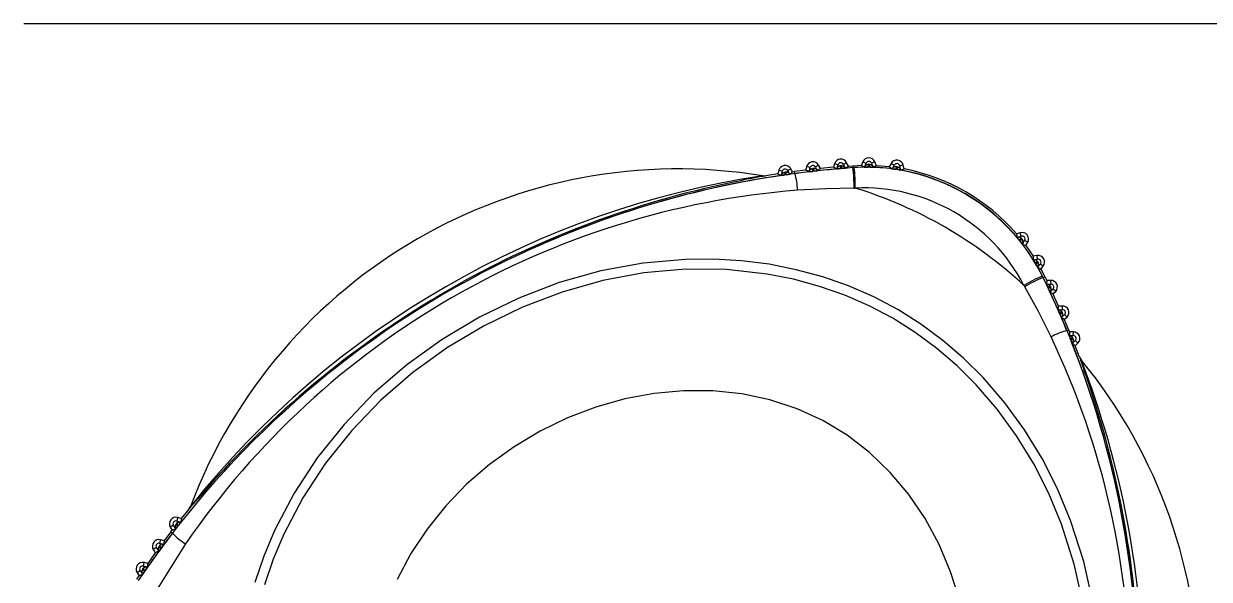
# Model space of a CAD drawing. Extents: x 527 to 611, y 788 to 934.
# Drawn here: x 559.855 to 564.849, y 810.654 to 812.993 of the extents above; entities that cross this region are included whole.
import ezdxf

# ---------------------------------------------------------------- set-up
doc = ezdxf.new("R2010")
doc.units = 0
doc.header["$MEASUREMENT"] = 0
doc.layers.add('1', color=4, linetype='Continuous')
doc.layers.add('BDIM_YELLOW', color=2, linetype='Continuous')

# ---------------------------------------------------------------- blocks, each defined once
blk = doc.blocks.new('DV')
at = {"layer": '1', "color": 4, "linetype": 'Continuous'}
for p, q in [((0.5559, 2.2005), (0.5413, 2.2047)), ((0.5919, 2.2106), (0.5786, 2.2032)), ((0.6543, 2.202), (0.5997, 2.1966)), ((0.6735, 2.2124), (0.6591, 2.217)), ((0.6833, 2.1965), (0.6862, 2.206)), ((0.7126, 2.1987), (0.6859, 2.1964)), ((0.6862, 2.206), (0.6907, 2.1971)), ((0.6965, 2.2144), (0.7098, 2.2213)), ((0.7024, 2.2017), (0.7041, 2.1983)), ((0.7041, 2.1983), (0.7172, 2.2072)), ((0.7172, 2.2072), (0.7098, 2.2213)), ((0.7172, 2.2072), (0.7354, 2.2085)), ((0.7354, 2.2085), (0.7718, 2.2103)), ((0.7354, 2.2085), (0.7359, 2.2005)), ((0.7414, 2.2009), (0.7359, 2.2005)), ((0.7779, 2.225), (0.7718, 2.2103)), ((0.7718, 2.2103), (0.7856, 2.2027)), ((0.7779, 2.225), (0.7918, 2.2192)), ((0.7856, 2.2027), (0.7869, 2.2061)), ((0.8001, 2.2026), (0.8039, 2.2117)), ((0.8076, 2.2025), (0.8001, 2.2026)), ((0.8039, 2.2117), (0.8076, 2.2025)), ((0.8289, 2.2247), (0.815, 2.2191)), ((0.8211, 2.2023), (0.8197, 2.2059)), ((0.835, 2.2095), (0.8895, 2.205)), ((0.9101, 2.211), (0.8971, 2.2184)), ((0.9036, 2.1985), (0.902, 2.1956)), ((0.9165, 2.1934), (0.9213, 2.2019)), ((0.9213, 2.2019), (0.9236, 2.1923)), ((0.9478, 2.2114), (0.9333, 2.2078)), ((0.3568, 2.1657), (0.3696, 2.1657)), ((0.42, 2.1737), (0.3696, 2.1657)), ((0.424, 2.1891), (0.42, 2.1737)), ((0.4388, 2.1852), (0.424, 2.1891)), ((0.4357, 2.171), (0.435, 2.1679)), ((0.4475, 2.169), (0.4375, 2.1674)), ((0.452, 2.1789), (0.4566, 2.1708)), ((0.469, 2.1724), (0.459, 2.1708)), ((0.4612, 2.1884), (0.4744, 2.1961)), ((0.4681, 2.1755), (0.4696, 2.1728)), ((0.4824, 2.1826), (0.4907, 2.1837)), ((0.4918, 2.1757), (0.4907, 2.1837)), ((0.537, 2.1896), (0.4908, 2.1837)), ((0.5665, 2.1849), (0.4918, 2.1757)), ((0.5526, 2.1867), (0.5517, 2.1834)), ((0.5665, 2.1849), (0.569, 2.1942)), ((0.5735, 2.1857), (0.5665, 2.1849)), ((0.569, 2.1942), (0.5735, 2.1857)), ((0.6833, 2.1965), (0.5735, 2.1857)), ((0.6907, 2.1971), (0.6833, 2.1965)), ((0.9236, 2.1923), (0.9165, 2.1934)), ((0.9371, 2.1902), (0.9362, 2.194)), ((0.7414, 2.1143), (0.7463, 2.1143)), ((1.4412, 1.9265), (1.4254, 1.922)), ((1.432, 1.9078), (1.4282, 1.9066)), ((1.4463, 1.8988), (1.4368, 1.896)), ((1.4453, 1.9122), (1.4412, 1.9265)), ((1.4412, 1.8905), (1.4463, 1.8988)), ((1.4412, 1.8905), (1.4368, 1.896)), ((1.4504, 1.879), (1.4521, 1.8818)), ((1.4726, 1.8861), (1.4597, 1.8936)), ((1.4648, 1.8728), (1.496, 1.8279)), ((1.5006, 1.8129), (1.4967, 1.8122)), ((1.5135, 1.802), (1.5036, 1.8006)), ((1.5074, 1.7942), (1.5036, 1.8006)), ((1.5074, 1.7942), (1.5135, 1.802)), ((1.5143, 1.8154), (1.5122, 1.8302)), ((1.5171, 1.7846), (1.5148, 1.7817)), ((1.5148, 1.7817), (1.5282, 1.7735)), ((1.526, 1.7953), (1.5379, 1.7862)), ((1.5282, 1.7735), (1.5449, 1.7411)), ((1.4566, 1.7047), (1.4599, 1.699)), ((1.5377, 1.7376), (1.5345, 1.7442)), ((1.5377, 1.7376), (1.5449, 1.7411)), ((1.5574, 1.6967), (1.5377, 1.7376)), ((1.5449, 1.7411), (1.5529, 1.7247)), ((1.5575, 1.6958), (1.5482, 1.7157)), ((1.5529, 1.7247), (1.5517, 1.7089)), ((1.5517, 1.7089), (1.5556, 1.7091)), ((1.5688, 1.7254), (1.5695, 1.7103)), ((1.5674, 1.6973), (1.5574, 1.6967)), ((1.5605, 1.69), (1.5574, 1.6967)), ((1.5614, 1.6874), (1.5575, 1.6958)), ((1.5605, 1.69), (1.5674, 1.6973)), ((1.6061, 1.5896), (1.5605, 1.69)), ((1.5669, 1.6768), (1.5695, 1.6795)), ((1.5904, 1.6793), (1.5793, 1.6895)), ((1.6025, 1.6176), (1.5798, 1.6676)), ((1.6044, 1.6019), (1.6009, 1.6018)), ((1.6184, 1.6179), (1.6025, 1.6176)), ((1.6187, 1.6027), (1.6184, 1.6179)), ((1.6158, 1.5898), (1.6061, 1.5896)), ((1.609, 1.583), (1.6061, 1.5896)), ((1.609, 1.583), (1.6158, 1.5898)), ((1.6383, 1.5138), (1.609, 1.583)), ((1.615, 1.5695), (1.6174, 1.5719)), ((1.6386, 1.5711), (1.6277, 1.5817)), ((1.6458, 1.5168), (1.6277, 1.5599)), ((1.6458, 1.5168), (1.6383, 1.5138)), ((1.6511, 1.4824), (1.6383, 1.5138)), ((1.6458, 1.5168), (1.649, 1.5091)), ((1.6646, 1.4936), (1.6647, 1.5089)), ((1.6469, 1.4931), (1.65, 1.4932)), ((1.6517, 1.4808), (1.6511, 1.4824)), ((1.661, 1.4809), (1.6517, 1.4808)), ((1.6543, 1.4744), (1.6517, 1.4808)), ((1.6543, 1.4744), (1.661, 1.4809)), ((1.655, 1.4727), (1.6543, 1.4744)), ((1.6623, 1.4628), (1.6599, 1.4606)), ((1.6908, 1.4029), (1.6725, 1.4506)), ((1.6838, 1.4617), (1.6731, 1.4727)), ((1.6908, 1.4029), (1.6972, 1.3918)), ((-2.0604, 0.7628), (-2.0925, 0.7231)), ((-2.0604, 0.7628), (-2.054, 0.7739)), ((-2.054, 0.7739), (-2.0512, 0.7771)), ((-2.1078, 0.7274), (-2.1119, 0.7126)), ((-2.0925, 0.7231), (-2.1078, 0.7274)), ((-2.0949, 0.7072), (-2.098, 0.7082)), ((-2.1301, 0.6619), (-2.1754, 0.6018)), ((-2.1365, 0.6669), (-2.1647, 0.6297)), ((-2.1258, 0.6947), (-2.1391, 0.6872)), ((-2.1391, 0.6872), (-2.1314, 0.6735)), ((-2.1365, 0.6669), (-2.1314, 0.6735)), ((-2.1365, 0.6669), (-2.1301, 0.6619)), ((-2.113, 0.698), (-2.1082, 0.6901)), ((-2.1973, 0.6005), (-2.2103, 0.5927)), ((-2.0743, 0.6166), (-2.2012, 0.4147)), ((-2.1754, 0.6018), (-2.1847, 0.6044)), ((-2.1847, 0.6044), (-2.1796, 0.5962)), ((-2.18, 0.6335), (-2.1837, 0.6188)), ((-2.1754, 0.6018), (-2.1796, 0.5962)), ((-2.1667, 0.6139), (-2.17, 0.6148)), ((-2.1796, 0.5962), (-2.2438, 0.5066)), ((-2.2022, 0.579), (-2.2341, 0.5343)), ((-2.2786, 0.4959), (-2.2659, 0.504)), ((-2.248, 0.5005), (-2.2737, 0.4629)), ((-2.2536, 0.5087), (-2.248, 0.5005)), ((-2.2496, 0.5377), (-2.2528, 0.5229)), ((-2.2416, 0.5092), (-2.2489, 0.4987)), ((-2.2438, 0.5066), (-2.248, 0.5005)), ((-2.2356, 0.5186), (-2.2393, 0.5194)), ((-2.2803, 0.4674), (-2.2701, 0.4825)), ((-2.2701, 0.4825), (-2.2558, 0.4894)), ((-2.2489, 0.4987), (-2.2595, 0.4836)), ((-2.2558, 0.4894), (-2.258, 0.4926))]:
    blk.add_line(p, q, dxfattribs=at)
at = {"layer": '1', "color": 3, "linetype": 'Continuous'}
blk.add_line((1.5345, 1.7442), (1.5256, 1.7615), dxfattribs=at)
at = {"layer": '1', "color": 4, "linetype": 'Continuous', "flags": 128}
for points in [[(0.5413, 2.2047), (0.5389, 2.1962), (0.537, 2.1896)], [(0.5997, 2.1966), (0.5953, 2.2044), (0.5919, 2.2106)], [(0.6591, 2.217), (0.6564, 2.2086), (0.6543, 2.202)], [(0.6698, 2.199), (0.6692, 2.197), (0.6687, 2.1954)], [(0.6862, 2.206), (0.6842, 2.206), (0.6819, 2.2061), (0.6768, 2.2053), (0.6725, 2.2029), (0.6698, 2.199)], [(0.6961, 2.2063), (0.6914, 2.2068), (0.6862, 2.206)], [(0.7024, 2.2017), (0.6999, 2.2046), (0.6961, 2.2063)], [(0.8039, 2.2117), (0.8019, 2.2119), (0.7997, 2.2121), (0.7945, 2.2119), (0.79, 2.2098), (0.7869, 2.2061)], [(0.8138, 2.2111), (0.8091, 2.212), (0.8039, 2.2117)], [(0.835, 2.2095), (0.8316, 2.218), (0.8289, 2.2247)], [(0.8971, 2.2184), (0.8928, 2.2109), (0.8895, 2.205)], [(0.8895, 2.205), (0.8958, 2.2003), (0.902, 2.1956)], [(0.9362, 2.194), (0.9343, 2.1976), (0.9309, 2.2008), (0.9264, 2.2031), (0.921, 2.2044), (0.9159, 2.2046), (0.9104, 2.2036), (0.909, 2.2031), (0.9068, 2.2019), (0.905, 2.2004), (0.9036, 2.1985)], [(0.9213, 2.2019), (0.9194, 2.2023), (0.9172, 2.2028), (0.912, 2.2033), (0.9072, 2.2018), (0.9036, 2.1985)], [(0.9311, 2.1999), (0.9266, 2.2015), (0.9213, 2.2019)], [(0.9518, 2.1954), (0.9496, 2.2044), (0.9478, 2.2114)], [(0.3602, 2.1653), (0.3593, 2.1652), (0.3518, 2.1648)], [(0.452, 2.1789), (0.45, 2.1788), (0.4477, 2.1788), (0.4425, 2.1778), (0.4382, 2.1751), (0.4357, 2.171)], [(0.4617, 2.1797), (0.457, 2.1799), (0.452, 2.1789)], [(0.4681, 2.1755), (0.4655, 2.1781), (0.4617, 2.1797)], [(0.4696, 2.1728), (0.476, 2.1777), (0.4824, 2.1826)], [(0.4824, 2.1826), (0.4779, 2.1902), (0.4744, 2.1961)], [(0.569, 2.1942), (0.567, 2.1942), (0.5647, 2.1942), (0.5595, 2.1933), (0.5552, 2.1907), (0.5526, 2.1867)], [(0.5787, 2.1948), (0.5741, 2.1951), (0.569, 2.1942)], [(0.5851, 2.1904), (0.5825, 2.1931), (0.5787, 2.1948)], [(0.5868, 2.1873), (0.5858, 2.1891), (0.5851, 2.1904)], [(0.9371, 2.1902), (0.9444, 2.1928), (0.9518, 2.1954)], [(0.7414, 2.1143), (0.6222, 2.1119), (0.503, 2.1053)], [(1.4254, 1.922), (1.4268, 1.9143), (1.4282, 1.9066)], [(1.4521, 1.8818), (1.4533, 1.8856), (1.4531, 1.8903), (1.4515, 1.8951), (1.4486, 1.8998), (1.4447, 1.9038), (1.4403, 1.9066), (1.4366, 1.908), (1.4345, 1.9082), (1.432, 1.9078)], [(1.4525, 1.8902), (1.4501, 1.8947), (1.4463, 1.8988)], [(1.4504, 1.879), (1.4576, 1.8759), (1.4648, 1.8728)], [(1.4648, 1.8728), (1.4692, 1.8803), (1.4726, 1.8861)], [(1.7481, 0.365), (1.7084, 0.5429), (1.653, 0.7154), (1.5978, 0.8483), (1.533, 0.9756), (1.459, 1.0966), (1.3761, 1.2105), (1.2849, 1.3164), (1.2026, 1.398), (1.1151, 1.4732), (1.0226, 1.5416), (0.9253, 1.6027), (0.8238, 1.6564), (0.7183, 1.7023), (0.6094, 1.7405), (0.4976, 1.7709), (0.3833, 1.7935), (0.2671, 1.8081), (0.1495, 1.815), (0.0309, 1.8141), (-0.1476, 1.7983), (-0.3253, 1.7656), (-0.5004, 1.7164), (-0.6714, 1.6514), (-0.8365, 1.5714), (-0.9942, 1.4773), (-1.1429, 1.37), (-1.281, 1.2504), (-1.407, 1.1197), (-1.5196, 0.979), (-1.6174, 0.8296), (-1.6995, 0.6727), (-1.7449, 0.5647), (-1.7825, 0.4545)], [(1.5122, 1.8302), (1.5031, 1.8289), (1.496, 1.8279)], [(1.5135, 1.802), (1.5126, 1.8037), (1.5116, 1.8056), (1.5089, 1.8096), (1.505, 1.8122), (1.5006, 1.8129)], [(1.5171, 1.7846), (1.5187, 1.7882), (1.5191, 1.7928), (1.5182, 1.7978), (1.5159, 1.8028), (1.5126, 1.8072), (1.5087, 1.8106), (1.5052, 1.8124), (1.5029, 1.8129), (1.5006, 1.8129)], [(1.5185, 1.7928), (1.5167, 1.7975), (1.5135, 1.802)], [(1.7077, 0.3567), (1.6689, 0.5306), (1.6149, 0.6992), (1.5609, 0.829), (1.4977, 0.9535), (1.4254, 1.0717), (1.3445, 1.183), (1.2554, 1.2865), (1.1751, 1.3662), (1.0896, 1.4397), (0.9992, 1.5065), (0.9043, 1.5662), (0.805, 1.6186), (0.702, 1.6634), (0.5957, 1.7007), (0.4864, 1.7304), (0.3748, 1.7524), (0.2039, 1.771), (0.0305, 1.7725), (-0.1439, 1.757), (-0.3175, 1.7249), (-0.4887, 1.6768), (-0.6558, 1.6133), (-0.8172, 1.5351), (-0.9713, 1.4431), (-1.1166, 1.3382), (-1.2516, 1.2214), (-1.3747, 1.0937), (-1.4848, 0.9563), (-1.5805, 0.8103), (-1.6607, 0.6571), (-1.705, 0.5516), (-1.7418, 0.4439)], [(1.5171, 1.7846), (1.5187, 1.7883), (1.5185, 1.7928)], [(1.5282, 1.7735), (1.5337, 1.7806), (1.5379, 1.7862)], [(1.5711, 1.488), (1.5173, 1.5946), (1.4599, 1.699)], [(1.5688, 1.7254), (1.5599, 1.725), (1.5529, 1.7247)], [(1.5674, 1.6973), (1.5667, 1.699), (1.5659, 1.701), (1.5635, 1.7052), (1.5598, 1.7081), (1.5556, 1.7091)], [(1.5695, 1.6795), (1.5714, 1.683), (1.5722, 1.6876), (1.5717, 1.6926), (1.5699, 1.6978), (1.567, 1.7025), (1.5634, 1.7062), (1.5601, 1.7083), (1.5579, 1.709), (1.5556, 1.7091)], [(1.5716, 1.6876), (1.5702, 1.6925), (1.5674, 1.6973)], [(1.5695, 1.6795), (1.5714, 1.6831), (1.5716, 1.6876)], [(1.5798, 1.6676), (1.5858, 1.6742), (1.5904, 1.6793)], [(1.6174, 1.5719), (1.6195, 1.5753), (1.6204, 1.5799), (1.6201, 1.5849), (1.6184, 1.5901), (1.6157, 1.5949), (1.6122, 1.5987), (1.609, 1.6009), (1.6068, 1.6017), (1.6044, 1.6019)], [(1.6198, 1.58), (1.6186, 1.5849), (1.6158, 1.5898)], [(1.6174, 1.5719), (1.6194, 1.5754), (1.6198, 1.58)], [(1.6277, 1.5599), (1.6338, 1.5662), (1.6386, 1.5711)], [(1.649, 1.5091), (1.6479, 1.5011), (1.6469, 1.4931)], [(1.6647, 1.5089), (1.6559, 1.509), (1.649, 1.5091)], [(1.6623, 1.4628), (1.6644, 1.4662), (1.6655, 1.4707), (1.6652, 1.4758), (1.6637, 1.4811), (1.6611, 1.4859), (1.6577, 1.4898), (1.6545, 1.4921), (1.6523, 1.4929), (1.65, 1.4932)], [(1.6649, 1.4709), (1.6637, 1.4759), (1.661, 1.4809)], [(1.6623, 1.4628), (1.6644, 1.4664), (1.6649, 1.4709)], [(1.6725, 1.4506), (1.6788, 1.4568), (1.6838, 1.4617)], [(1.1862, 0.3785), (1.148, 0.4988), (1.0993, 0.6139), (1.0403, 0.7228), (0.9716, 0.8243), (0.8935, 0.9174), (0.8067, 1.0009), (0.7119, 1.0739), (0.6097, 1.1356), (0.5009, 1.1852), (0.3868, 1.2227), (0.2683, 1.2479), (0.1468, 1.2608), (0.0234, 1.2614), (-0.1007, 1.25), (-0.2244, 1.2268), (-0.3463, 1.1922), (-0.4654, 1.1467), (-0.5805, 1.0908), (-0.6905, 1.0252), (-0.7942, 0.9506), (-0.8906, 0.8675), (-0.9786, 0.7767), (-1.0573, 0.679), (-1.1258, 0.5753), (-1.1831, 0.4665)], [(-2.0507, 0.7777), (-2.0548, 0.7714), (-2.0553, 0.7707)], [(-2.098, 0.7082), (-2.102, 0.7083), (-2.1064, 0.707), (-2.1107, 0.7042), (-2.1145, 0.7003), (-2.1173, 0.6956), (-2.119, 0.6907), (-2.1194, 0.6868), (-2.119, 0.6845), (-2.1181, 0.6823)], [(-2.1063, 0.7064), (-2.11, 0.7029), (-2.113, 0.698)], [(-2.098, 0.7082), (-2.1021, 0.7082), (-2.1063, 0.7064)], [(-2.1314, 0.6735), (-2.124, 0.6766), (-2.1165, 0.6797)], [(-2.1082, 0.6901), (-2.1192, 0.676), (-2.1301, 0.6619)], [(-2.1181, 0.6823), (-2.1172, 0.6808), (-2.1165, 0.6797)], [(-2.17, 0.6148), (-2.174, 0.6148), (-2.1784, 0.6134), (-2.1826, 0.6106), (-2.1863, 0.6065), (-2.189, 0.6018), (-2.1906, 0.5969), (-2.1909, 0.5929), (-2.1905, 0.5907), (-2.1895, 0.5885)], [(-2.1782, 0.6128), (-2.1819, 0.6092), (-2.1847, 0.6044)], [(-2.1647, 0.6297), (-2.1733, 0.6319), (-2.18, 0.6335)], [(-2.17, 0.6148), (-2.1741, 0.6147), (-2.1782, 0.6128)], [(-2.2103, 0.5927), (-2.2058, 0.585), (-2.2022, 0.579)], [(-2.1895, 0.5885), (-2.1885, 0.5868), (-2.1877, 0.5855)], [(-2.2393, 0.5194), (-2.2432, 0.5194), (-2.2476, 0.5178), (-2.2517, 0.5148), (-2.2553, 0.5107), (-2.2579, 0.5059), (-2.2593, 0.5009), (-2.2595, 0.4969), (-2.259, 0.4947), (-2.258, 0.4926)], [(-2.2536, 0.5087), (-2.2547, 0.5073), (-2.2561, 0.5056), (-2.2585, 0.5014), (-2.2592, 0.4968), (-2.258, 0.4926)], [(-2.2473, 0.5173), (-2.2508, 0.5136), (-2.2536, 0.5087)], [(-2.2341, 0.5343), (-2.2428, 0.5362), (-2.2496, 0.5377)], [(-2.2393, 0.5194), (-2.2433, 0.5193), (-2.2473, 0.5173)], [(-2.2786, 0.4959), (-2.2738, 0.4884), (-2.2701, 0.4825)]]:
    blk.add_lwpolyline(points, dxfattribs=at)
at = {"layer": '1', "color": 3, "linetype": 'Continuous', "flags": 128}
for points in [[(0.7359, 2.2005), (0.7133, 2.1989), (0.7126, 2.1988)], [(-1.0392, 1.6424), (-1.0012, 1.6659), (-0.9025, 1.7221)]]:
    blk.add_lwpolyline(points, dxfattribs=at)
at = {"layer": '1', "color": 4, "linetype": 'Continuous'}
for centre, radius, start, end in [((0.4507, 2.1822), 0.0276, 30.4361, 165.4361), ((0.5678, 2.1971), 0.0276, 29.1248, 164.127), ((0.2911, 2.2572), 0.2709, 344.8969, 347.9156), ((0.5701, 2.1773), 0.0199, 41.2248, 152.0267), ((0.5678, 2.1971), 0.0124, 29.1244, 164.1271), ((0.663, 2.2378), 0.0912, 202.3565, 211.3346), ((-1.373, -2.2295), 4.8732, 65.2312, 65.4171), ((0.6854, 2.2086), 0.0276, 27.4183, 162.2458), ((0.464, 2.2632), 0.2155, 342.67, 346.3764), ((0.687, 2.189), 0.0199, 39.637, 150.0272), ((0.6854, 2.2086), 0.0125, 27.4183, 162.2464), ((0.9865, -1.4094), 3.6186, 94.3412, 94.6884), ((0.6491, 2.725), 0.5296, 274.5053, 275.9603), ((0.7796, 2.2457), 0.0888, 200.6413, 209.6401), ((0.1818, 2.122), 0.5596, 359.22, 8.0693), ((0.7944, 1.3757), 0.8269, 89.6017, 93.6726), ((0.2133, 2.1276), 0.5332, 358.576, 7.9024), ((0.7917, 1.3712), 0.8309, 28.0028, 92.1524), ((0.8034, 2.2144), 0.0276, 21.9522, 157.4006), ((0.7999, 2.9409), 0.7383, 268.8879, 270.0198), ((0.6646, 2.2589), 0.1332, 336.6771, 342.6849), ((0.8032, 2.1948), 0.0199, 34.1217, 145.2308), ((0.8034, 2.2144), 0.0126, 21.9522, 157.4004), ((0.7937, 1.3799), 0.8227, 81.4116, 89.0319), ((0.8221, 2.7679), 0.5656, 268.5296, 269.9), ((0.8109, 2.2018), 0.00978, 25.2153, 72.3798), ((0.9008, 2.2423), 0.0889, 195.1654, 204.1789), ((1.2847, 1.3267), 0.9907, 116.9927, 117.9003), ((0.9211, 2.2047), 0.0276, 14.0111, 150.3622), ((0.7859, 2.2673), 0.1363, 329.681, 335.6115), ((0.9211, 2.2047), 0.0126, 14.0117, 150.3619), ((0.9268, 2.1911), 0.00978, 17.2753, 64.473), ((1.0223, 2.2191), 0.0897, 187.2153, 196.2384), ((0, 0), 2.1949, 80.6456, 159.3546), ((1.0077, -1.7286), 3.9376, 98.3274, 114.299), ((-1.3471, -2.3839), 4.8881, 68.6195, 68.8076), ((0.3825, 2.6128), 0.448, 276.7222, 278.6054), ((0.1665, 2.2371), 0.2772, 346.2075, 349.2265), ((0.4535, 2.1621), 0.0199, 42.4627, 153.4098), ((0.4507, 2.1822), 0.0123, 30.4362, 165.4356), ((0.3415, 2.2034), 0.1132, 342.7237, 347.5058), ((0.9916, -1.588), 3.7967, 98.1009, 98.2087), ((1.0261, -1.8329), 4.044, 97.5916, 98.0949), ((0.4196, 2.4579), 0.2895, 277.3468, 279.9562), ((0.5466, 2.2258), 0.0932, 203.6636, 212.6475), ((0.2365, 2.099), 0.2666, 1.3619, 16.7241), ((1.0521, -1.9846), 4.197, 95.0053, 97.6612), ((-1.3555, -2.2981), 4.8704, 66.9464, 67.1338), ((0.5122, 2.633), 0.4514, 275.0237, 276.9084), ((0.5442, 2.4822), 0.2979, 275.658, 278.2192), ((3.4386, -1.7468), 4.8591, 125.7511, 125.9388), ((0.6426, 2.645), 0.4504, 273.3261, 275.1893), ((1.0548, 3.1486), 0.9652, 260.8938, 261.7647), ((0.7946, 1.3762), 0.8262, 38.9849, 81.0123), ((1.0135, 2.7268), 0.542, 260.4602, 261.8973), ((0.7939, 1.3751), 0.8353, 40.8949, 79.1052), ((0.7765, -1.3435), 3.4596, 94.5337, 145.4882), ((1.0452, -1.8265), 4.048, 101.1164, 118.7612), ((0.7828, 1.3569), 0.7583, 27.3018, 92.7543), ((0.2007, 0.3476), 1.8491, 47.2193, 72.8368), ((2.2293, 2.5425), 1.0228, 218.4396, 219.2035), ((1.3945, 2.0437), 0.141, 285.4068, 291.1398), ((1.4329, 1.8933), 0.0144, 22.291, 93.7426), ((1.4488, 1.9), 0.0276, 329.6378, 105.9889), ((1.4488, 1.9), 0.0126, 329.6378, 105.9887), ((1.016, -1.7599), 3.9703, 114.2393, 141.8036), ((0.7929, 1.3736), 0.8291, 30.9934, 38.5621), ((1.988, 2.3186), 0.6945, 218.0624, 219.2765), ((1.5319, 1.839), 0.0905, 142.8843, 151.8227), ((1.443, 1.8864), 0.0102, 332.9582, 21.5521), ((0.5096, 1.7761), 0.9878, 2.0986, 3.0089), ((2.4799, 2.3901), 1.1405, 210.4442, 211.1274), ((1.4829, 1.9487), 0.137, 277.4059, 283.2503), ((1.516, 1.8029), 0.0276, 322.5994, 98.0478), ((1.516, 1.8029), 0.0126, 322.599, 98.0478), ((0.8966, 1.433), 0.7096, 27.5741, 30.603), ((2.2824, 2.243), 0.8956, 210.0742, 211.0091), ((1.5903, 1.7329), 0.0896, 135.849, 144.7898), ((1.7492, 1.2243), 0.5625, 112.4412, 121.3469), ((1.7516, 1.208), 0.5712, 111.9852, 120.7101), ((2.0878, 1.9489), 0.5874, 204.1173, 205.434), ((1.551, 1.8447), 0.1356, 271.9135, 277.8045), ((1.57, 1.6979), 0.0276, 317.7542, 92.5817), ((1.57, 1.6979), 0.0125, 317.754, 92.5819), ((1.8933, 1.8423), 0.3659, 204.5959, 206.8894), ((-2.0817, -0.0098), 4.019, 22.2614, 24.9795), ((-1.295, -2.3753), 4.9609, 54.5843, 54.767), ((1.6381, 1.6218), 0.0897, 131.0197, 139.9334), ((1.0527, -1.8152), 4.0411, 121.1753, 139.5628), ((-3.2822, 2.1097), 4.9095, 354.0621, 354.2479), ((1.9638, 1.7491), 0.3916, 202.0876, 204.0361), ((1.6038, 1.7424), 0.1405, 270.2428, 276.066), ((1.6009, 1.5872), 0.0151, 9.931, 76.5809), ((1.6189, 1.5903), 0.0276, 315.873, 90.8752), ((1.6189, 1.5903), 0.0124, 315.873, 90.875), ((1.9557, 1.7295), 0.3764, 202.904, 205.1642), ((-1.2989, -2.305), 4.8479, 52.8658, 53.054), ((1.686, 1.5102), 0.0922, 129.1555, 138.0319), ((1.7006, 1.2503), 0.2707, 103.3136, 118.583), ((1.6645, 1.4814), 0.0276, 314.5639, 89.5639), ((-1.5249, 0.015), 3.4286, 359.7493, 25.4441), ((1.9126, 1.5904), 0.283, 200.1064, 202.44), ((1.6526, 1.6373), 0.1442, 268.9411, 274.7475), ((1.6462, 1.4786), 0.0151, 8.7673, 75.3051), ((-2.0323, -0.0001), 3.9705, 0.0013, 21.7731), ((1.9234, 1.5763), 0.2878, 201.0987, 203.7035), ((-2.0408, -0.0016), 3.9787, 0.0228, 21.7136), ((-1.3791, -2.3438), 4.8692, 51.192, 51.3809), ((1.731, 1.3981), 0.0944, 127.8467, 136.7193), ((1.6645, 1.4814), 0.0123, 314.5642, 89.5639), ((-1.9489, -0.0231), 3.911, 0.338, 21.2092), ((0, 0), 2.1949, 320.6456, 39.3544), ((-2.1102, -0.0084), 4.0538, 1.8353, 19.5657), ((-2.1152, 0.7008), 0.0276, 74.5639, 209.5639), ((-2.1152, 0.7008), 0.0123, 74.5634, 209.5643), ((-2.0763, 0.8001), 0.0945, 247.8491, 256.7169), ((-2.4144, 0.9444), 0.3979, 321.2162, 323.4145), ((2.7159, -0.0221), 4.8657, 171.1903, 171.3794), ((1.0479, -1.7969), 4.0173, 142.2605, 144.9688), ((-1.9376, 0.8421), 0.2637, 223.1143, 238.7834), ((-2.2443, 0.6125), 0.1443, 28.9427, 34.7462), ((-2.1036, 0.6863), 0.0151, 128.7684, 195.3045), ((-2.4685, 0.9696), 0.456, 320.5158, 322.1904), ((-2.1398, 0.6017), 0.1, 69.172, 74.4721), ((0.8926, -1.6634), 3.8136, 141.7973, 141.8943), ((-2.1867, 0.6068), 0.0276, 75.873, 210.8752), ((-2.1867, 0.6068), 0.0124, 75.8727, 210.8758), ((-2.3109, 0.5178), 0.1405, 30.2429, 36.0656), ((-2.1751, 0.5928), 0.0151, 129.9335, 196.5784), ((-2.1508, 0.705), 0.0923, 249.1585, 258.0291), ((-2.4776, 0.8303), 0.3788, 322.9054, 325.1586), ((2.6605, 0.0258), 4.8628, 172.8666, 173.0543), ((-0.2001, -3.8656), 4.8747, 114.0616, 114.2487), ((-2.5488, 0.8654), 0.4569, 322.2252, 323.9025), ((-2.2554, 0.5107), 0.0276, 77.7542, 212.5817), ((-2.2554, 0.5107), 0.0125, 77.7541, 212.5815), ((-2.373, 0.4209), 0.1355, 31.912, 37.8073), ((-2.6172, 0.7528), 0.4472, 323.9099, 325.6493), ((-2.1843, 0.795), 0.2945, 256.3949, 258.3429), ((-2.2236, 0.6077), 0.0896, 251.0171, 259.9358), ((-2.5387, 0.7162), 0.3619, 324.5941, 326.8977), ((2.6137, 0.0746), 4.8695, 174.583, 174.7691)]:
    blk.add_arc(centre, radius, start, end, dxfattribs=at)
at = {"layer": '1', "color": 3, "linetype": 'Continuous'}
for centre, radius, start, end in [((0.922, -1.5965), 3.8045, 98.5442, 141.398), ((1.0162, -1.7599), 3.9703, 98.2049, 114.2417), ((0.5878, 0.7508), 1.4316, 98.7658, 103.0395), ((6.5701, 3.0669), 5.1552, 198.8309, 199.4637), ((-4.2841, 2.7232), 2.9644, 318.6007, 319.704)]:
    blk.add_arc(centre, radius, start, end, dxfattribs=at)
blk = doc.blocks.new('2018 FLAIR')
at = {"layer": '1', "linetype": 'Continuous', "lineweight": 25}
for p, q in [((34.5986, 9.6307), (32.96, 9.6307)), ((36.8214, 9.6307), (34.5986, 9.6307)), ((38.46, 9.6307), (36.8214, 9.6307))]:
    blk.add_line(p, q, dxfattribs=at)
at = {"layer": 'BDIM_YELLOW'}
blk.add_blockref('DV', (35.7162, 6.8243), dxfattribs=at)

msp = doc.modelspace()

# ---------------------------------------------------------------- block references
at = {"layer": '1'}
msp.add_blockref('2018 FLAIR', (526.8953, 803.3624), dxfattribs=at)

doc.saveas('drawing.dxf')
